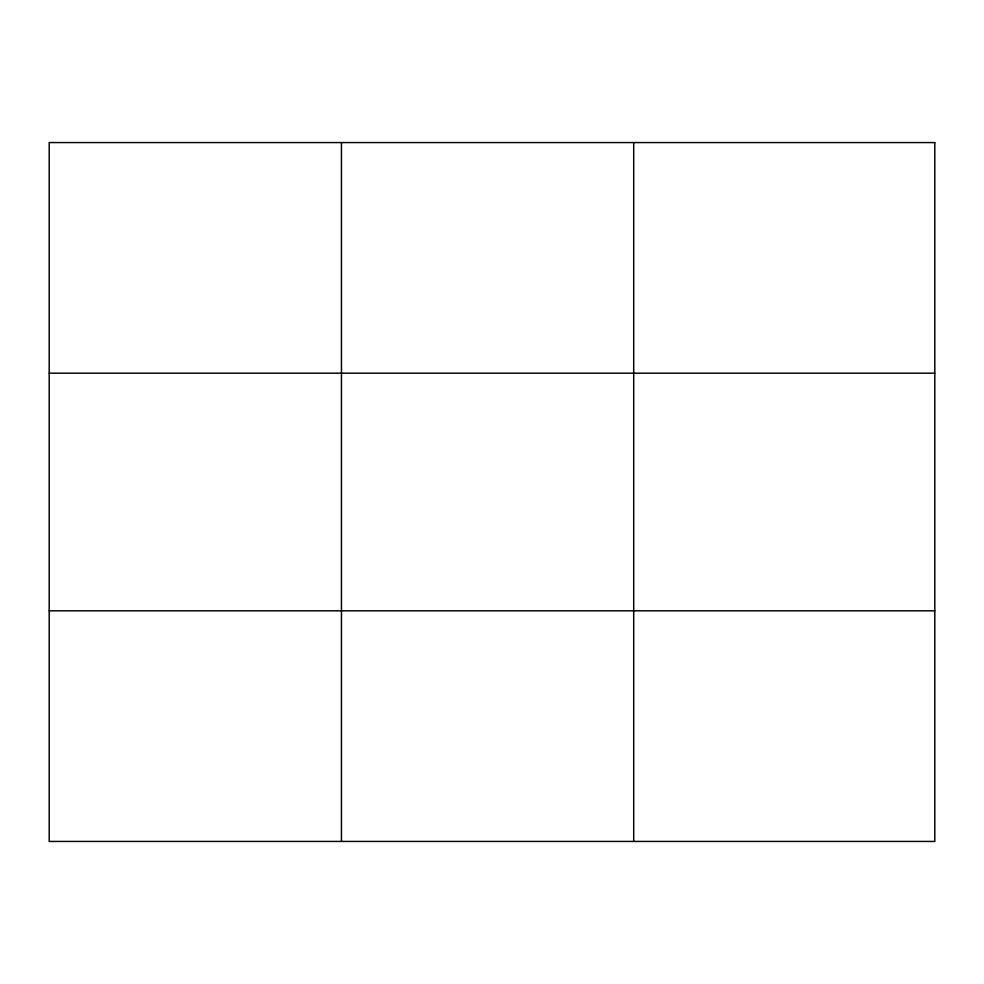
<?xml version="1.0" encoding="UTF-8"?>
<svg xmlns="http://www.w3.org/2000/svg" width="984" height="984" viewBox="0 0 984 984"><rect width="100%" height="100%" fill="white"/><g stroke="black" fill="none" stroke-linecap="round" stroke-linejoin="round"><path stroke-width="1.48" d="M341.448 841.431L341.448 142.569M633.696 841.431L633.696 142.569M49.2 373.194L934.8 373.194M49.2 610.806L934.8 610.806M934.8 142.569L934.8 841.431L49.2 841.431L49.2 142.569L934.8 142.569"/></g></svg>
